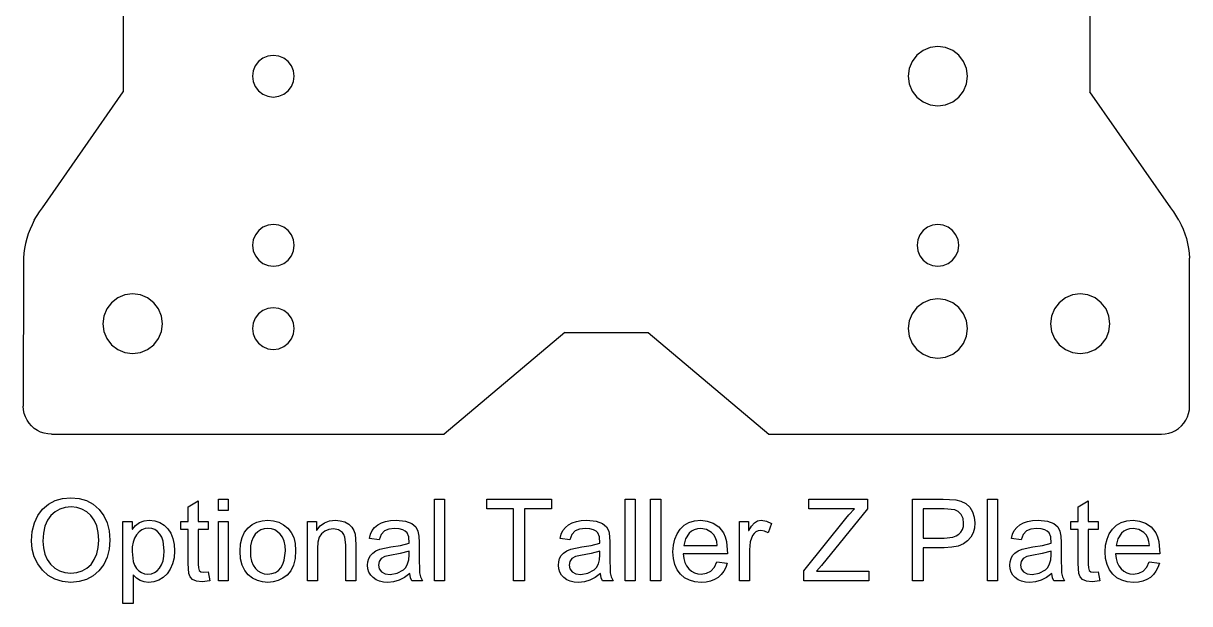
# Model space of a CAD drawing. Header units: millimetres. Extents: x -172 to 172, y -321 to 321.
# Drawn here: x -171.9 to -31.8, y -321.2 to -251.5 of the extents above; entities that cross this region are included whole.
import ezdxf

# ---------------------------------------------------------------- set-up
doc = ezdxf.new("R2010")
doc.units = ezdxf.units.MM

msp = doc.modelspace()

# ---------------------------------------------------------------- linework, layer by layer
for p, q in [((-159.89, -234.19), (-159.88, -259.74)), ((-43.83, -234.19), (-43.82, -259.74)), ((-63.85, -254.78), (-64.59, -255.34)), ((-62.99, -254.42), (-63.85, -254.78)), ((-62.07, -254.3), (-62.99, -254.42)), ((-61.14, -254.42), (-62.07, -254.3)), ((-60.28, -254.78), (-61.14, -254.42)), ((-59.54, -255.34), (-60.28, -254.78)), ((-143.64, -256.1), (-144.03, -256.62)), ((-143.12, -255.7), (-143.64, -256.1)), ((-142.52, -255.45), (-143.12, -255.7)), ((-141.87, -255.37), (-142.52, -255.45)), ((-141.22, -255.45), (-141.87, -255.37)), ((-140.62, -255.7), (-141.22, -255.45)), ((-140.1, -256.1), (-140.62, -255.7)), ((-139.7, -256.62), (-140.1, -256.1)), ((-65.16, -256.08), (-65.51, -256.94)), ((-64.59, -255.34), (-65.16, -256.08)), ((-58.98, -256.08), (-59.54, -255.34)), ((-58.62, -256.94), (-58.98, -256.08)), ((-144.28, -257.22), (-144.37, -257.87)), ((-144.03, -256.62), (-144.28, -257.22)), ((-139.45, -257.22), (-139.7, -256.62)), ((-139.37, -257.87), (-139.45, -257.22)), ((-65.51, -256.94), (-65.64, -257.87)), ((-58.5, -257.87), (-58.62, -256.94)), ((-144.37, -257.87), (-144.28, -258.51)), ((-144.28, -258.51), (-144.03, -259.12)), ((-139.7, -259.12), (-139.45, -258.51)), ((-139.45, -258.51), (-139.37, -257.87)), ((-65.64, -257.87), (-65.51, -258.79)), ((-65.51, -258.79), (-65.16, -259.65)), ((-58.98, -259.65), (-58.62, -258.79)), ((-58.62, -258.79), (-58.5, -257.87)), ((-169.59, -273.68), (-159.88, -259.74)), ((-144.03, -259.12), (-143.64, -259.63)), ((-143.64, -259.63), (-143.12, -260.03)), ((-143.12, -260.03), (-142.52, -260.28)), ((-142.52, -260.28), (-141.87, -260.37)), ((-141.87, -260.37), (-141.22, -260.28)), ((-141.22, -260.28), (-140.62, -260.03)), ((-140.62, -260.03), (-140.1, -259.63)), ((-140.1, -259.63), (-139.7, -259.12)), ((-65.16, -259.65), (-64.59, -260.39)), ((-64.59, -260.39), (-63.85, -260.96)), ((-60.28, -260.96), (-59.54, -260.39)), ((-59.54, -260.39), (-58.98, -259.65)), ((-34.11, -273.68), (-43.82, -259.74)), ((-63.85, -260.96), (-62.99, -261.31)), ((-62.99, -261.31), (-62.07, -261.43)), ((-62.07, -261.43), (-61.14, -261.31)), ((-61.14, -261.31), (-60.28, -260.96)), ((-170.57, -275.18), (-169.95, -274.16)), ((-169.95, -274.16), (-169.59, -273.68)), ((-33.75, -274.16), (-34.11, -273.68)), ((-33.13, -275.18), (-33.75, -274.16)), ((-170.84, -275.71), (-171.08, -276.25)), ((-170.57, -275.18), (-170.84, -275.71)), ((-142.5, -275.77), (-143.11, -276.02)), ((-141.86, -275.68), (-142.5, -275.77)), ((-141.21, -275.77), (-141.86, -275.68)), ((-140.61, -276.02), (-141.21, -275.77)), ((-62.71, -275.77), (-63.32, -276.02)), ((-62.07, -275.68), (-62.71, -275.77)), ((-61.42, -275.77), (-62.07, -275.68)), ((-60.82, -276.02), (-61.42, -275.77)), ((-33.13, -275.18), (-32.86, -275.71)), ((-32.86, -275.71), (-32.62, -276.25)), ((-171.29, -276.81), (-171.47, -277.38)), ((-171.08, -276.25), (-171.29, -276.81)), ((-144.02, -276.93), (-144.27, -277.53)), ((-143.62, -276.41), (-144.02, -276.93)), ((-143.11, -276.02), (-143.62, -276.41)), ((-140.09, -276.41), (-140.61, -276.02)), ((-139.69, -276.93), (-140.09, -276.41)), ((-139.44, -277.53), (-139.69, -276.93)), ((-64.23, -276.93), (-64.48, -277.53)), ((-63.84, -276.41), (-64.23, -276.93)), ((-63.32, -276.02), (-63.84, -276.41)), ((-60.3, -276.41), (-60.82, -276.02)), ((-59.9, -276.93), (-60.3, -276.41)), ((-59.65, -277.53), (-59.9, -276.93)), ((-32.62, -276.25), (-32.41, -276.81)), ((-32.41, -276.81), (-32.23, -277.38)), ((-171.73, -278.55), (-171.81, -279.14)), ((-171.62, -277.96), (-171.73, -278.55)), ((-171.47, -277.38), (-171.62, -277.96)), ((-144.27, -277.53), (-144.36, -278.18)), ((-144.36, -278.18), (-144.27, -278.83)), ((-139.36, -278.18), (-139.44, -277.53)), ((-139.44, -278.83), (-139.36, -278.18)), ((-64.48, -277.53), (-64.57, -278.18)), ((-64.57, -278.18), (-64.48, -278.83)), ((-59.57, -278.18), (-59.65, -277.53)), ((-59.65, -278.83), (-59.57, -278.18)), ((-32.23, -277.38), (-32.08, -277.96)), ((-32.08, -277.96), (-31.97, -278.55)), ((-31.97, -278.55), (-31.89, -279.14)), ((-171.86, -279.73), (-171.88, -280.33)), ((-171.81, -279.14), (-171.86, -279.73)), ((-144.27, -278.83), (-144.02, -279.43)), ((-144.02, -279.43), (-143.62, -279.95)), ((-143.62, -279.95), (-143.11, -280.35)), ((-140.61, -280.35), (-140.09, -279.95)), ((-140.09, -279.95), (-139.69, -279.43)), ((-139.69, -279.43), (-139.44, -278.83)), ((-64.48, -278.83), (-64.23, -279.43)), ((-64.23, -279.43), (-63.84, -279.95)), ((-63.84, -279.95), (-63.32, -280.35)), ((-60.82, -280.35), (-60.3, -279.95)), ((-60.3, -279.95), (-59.9, -279.43)), ((-59.9, -279.43), (-59.65, -278.83)), ((-31.89, -279.14), (-31.84, -279.73)), ((-31.85, -297.5), (-31.84, -279.73)), ((-171.88, -280.33), (-171.89, -297.5)), ((-143.11, -280.35), (-142.5, -280.6)), ((-142.5, -280.6), (-141.86, -280.68)), ((-141.86, -280.68), (-141.21, -280.6)), ((-141.21, -280.6), (-140.61, -280.35)), ((-63.32, -280.35), (-62.71, -280.6)), ((-62.71, -280.6), (-62.07, -280.68)), ((-62.07, -280.68), (-61.42, -280.6)), ((-61.42, -280.6), (-60.82, -280.35)), ((-159.68, -284.15), (-160.54, -284.51)), ((-158.76, -284.03), (-159.68, -284.15)), ((-157.83, -284.15), (-158.76, -284.03)), ((-156.97, -284.51), (-157.83, -284.15)), ((-45.9, -284.15), (-46.76, -284.51)), ((-44.97, -284.03), (-45.9, -284.15)), ((-44.05, -284.15), (-44.97, -284.03)), ((-43.19, -284.51), (-44.05, -284.15)), ((-161.28, -285.08), (-161.85, -285.82)), ((-160.54, -284.51), (-161.28, -285.08)), ((-156.23, -285.08), (-156.97, -284.51)), ((-155.67, -285.82), (-156.23, -285.08)), ((-141.87, -285.68), (-142.52, -285.77)), ((-141.22, -285.77), (-141.87, -285.68)), ((-64.59, -285.66), (-65.16, -286.4)), ((-63.85, -285.09), (-64.59, -285.66)), ((-62.99, -284.73), (-63.85, -285.09)), ((-62.07, -284.61), (-62.99, -284.73)), ((-61.14, -284.73), (-62.07, -284.61)), ((-60.28, -285.09), (-61.14, -284.73)), ((-59.54, -285.66), (-60.28, -285.09)), ((-58.98, -286.4), (-59.54, -285.66)), ((-47.5, -285.08), (-48.06, -285.82)), ((-46.76, -284.51), (-47.5, -285.08)), ((-42.45, -285.08), (-43.19, -284.51)), ((-41.88, -285.82), (-42.45, -285.08)), ((-162.2, -286.68), (-162.33, -287.6)), ((-161.85, -285.82), (-162.2, -286.68)), ((-155.31, -286.68), (-155.67, -285.82)), ((-155.19, -287.6), (-155.31, -286.68)), ((-144.03, -286.93), (-144.28, -287.53)), ((-143.64, -286.41), (-144.03, -286.93)), ((-143.12, -286.02), (-143.64, -286.41)), ((-142.52, -285.77), (-143.12, -286.02)), ((-140.62, -286.02), (-141.22, -285.77)), ((-140.1, -286.41), (-140.62, -286.02)), ((-139.7, -286.93), (-140.1, -286.41)), ((-139.45, -287.53), (-139.7, -286.93)), ((-65.16, -286.4), (-65.51, -287.26)), ((-58.62, -287.26), (-58.98, -286.4)), ((-48.42, -286.68), (-48.54, -287.6)), ((-48.06, -285.82), (-48.42, -286.68)), ((-41.53, -286.68), (-41.88, -285.82)), ((-41.41, -287.6), (-41.53, -286.68)), ((-162.33, -287.6), (-162.2, -288.52)), ((-155.31, -288.52), (-155.19, -287.6)), ((-144.28, -287.53), (-144.37, -288.18)), ((-144.37, -288.18), (-144.28, -288.83)), ((-139.37, -288.18), (-139.45, -287.53)), ((-139.45, -288.83), (-139.37, -288.18)), ((-65.51, -287.26), (-65.64, -288.18)), ((-65.64, -288.18), (-65.51, -289.1)), ((-58.5, -288.18), (-58.62, -287.26)), ((-58.62, -289.1), (-58.5, -288.18)), ((-48.54, -287.6), (-48.42, -288.52)), ((-41.53, -288.52), (-41.41, -287.6)), ((-162.2, -288.52), (-161.85, -289.39)), ((-161.85, -289.39), (-161.28, -290.12)), ((-156.23, -290.12), (-155.67, -289.39)), ((-155.67, -289.39), (-155.31, -288.52)), ((-144.28, -288.83), (-144.03, -289.43)), ((-144.03, -289.43), (-143.64, -289.95)), ((-140.1, -289.95), (-139.7, -289.43)), ((-139.7, -289.43), (-139.45, -288.83)), ((-106.87, -288.65), (-121.34, -300.87)), ((-106.87, -288.65), (-96.87, -288.65)), ((-96.87, -288.65), (-82.36, -300.87)), ((-65.51, -289.1), (-65.16, -289.97)), ((-58.98, -289.97), (-58.62, -289.1)), ((-48.42, -288.52), (-48.06, -289.39)), ((-48.06, -289.39), (-47.5, -290.12)), ((-42.45, -290.12), (-41.88, -289.39)), ((-41.88, -289.39), (-41.53, -288.52)), ((-161.28, -290.12), (-160.54, -290.69)), ((-160.54, -290.69), (-159.68, -291.05)), ((-159.68, -291.05), (-158.76, -291.17)), ((-158.76, -291.17), (-157.83, -291.05)), ((-157.83, -291.05), (-156.97, -290.69)), ((-156.97, -290.69), (-156.23, -290.12)), ((-143.64, -289.95), (-143.12, -290.35)), ((-143.12, -290.35), (-142.52, -290.6)), ((-142.52, -290.6), (-141.87, -290.68)), ((-141.87, -290.68), (-141.22, -290.6)), ((-141.22, -290.6), (-140.62, -290.35)), ((-140.62, -290.35), (-140.1, -289.95)), ((-65.16, -289.97), (-64.59, -290.7)), ((-64.59, -290.7), (-63.85, -291.27)), ((-63.85, -291.27), (-62.99, -291.63)), ((-61.14, -291.63), (-60.28, -291.27)), ((-60.28, -291.27), (-59.54, -290.7)), ((-59.54, -290.7), (-58.98, -289.97)), ((-47.5, -290.12), (-46.76, -290.69)), ((-46.76, -290.69), (-45.9, -291.05)), ((-45.9, -291.05), (-44.97, -291.17)), ((-44.97, -291.17), (-44.05, -291.05)), ((-44.05, -291.05), (-43.19, -290.69)), ((-43.19, -290.69), (-42.45, -290.12)), ((-62.99, -291.63), (-62.07, -291.75)), ((-62.07, -291.75), (-61.14, -291.63)), ((-171.86, -297.94), (-171.89, -297.5)), ((-171.77, -298.37), (-171.86, -297.94)), ((-31.96, -298.37), (-31.87, -297.94)), ((-31.87, -297.94), (-31.85, -297.5)), ((-171.63, -298.79), (-171.77, -298.37)), ((-171.44, -299.18), (-171.63, -298.79)), ((-171.19, -299.55), (-171.44, -299.18)), ((-170.9, -299.88), (-171.19, -299.55)), ((-32.83, -299.88), (-32.54, -299.55)), ((-32.54, -299.55), (-32.3, -299.18)), ((-32.3, -299.18), (-32.1, -298.79)), ((-32.1, -298.79), (-31.96, -298.37)), ((-170.57, -300.17), (-170.9, -299.88)), ((-170.2, -300.42), (-170.57, -300.17)), ((-169.81, -300.61), (-170.2, -300.42)), ((-169.39, -300.75), (-169.81, -300.61)), ((-168.96, -300.84), (-169.39, -300.75)), ((-168.52, -300.87), (-168.96, -300.84)), ((-168.52, -300.87), (-121.34, -300.87)), ((-82.36, -300.87), (-35.21, -300.87)), ((-35.21, -300.87), (-34.77, -300.84)), ((-34.77, -300.84), (-34.34, -300.75)), ((-34.34, -300.75), (-33.92, -300.61)), ((-33.92, -300.61), (-33.53, -300.42)), ((-33.53, -300.42), (-33.16, -300.17)), ((-33.16, -300.17), (-32.83, -299.88)), ((-169.58, -309.89), (-168.87, -309.28)), ((-168.87, -309.28), (-168.07, -308.85)), ((-168.07, -308.85), (-167.17, -308.58)), ((-167.17, -308.58), (-166.17, -308.5)), ((-166.17, -308.5), (-165.19, -308.59)), ((-165.19, -308.59), (-164.3, -308.85)), ((-164.3, -308.85), (-163.5, -309.29)), ((-163.5, -309.29), (-162.79, -309.9)), ((-152.1, -309.61), (-150.89, -308.88)), ((-150.89, -308.88), (-150.89, -311.38)), ((-148.47, -308.67), (-147.27, -308.67)), ((-148.47, -310.03), (-148.47, -308.67)), ((-147.27, -308.67), (-147.27, -310.03)), ((-122.51, -318.5), (-122.51, -308.67)), ((-122.51, -308.67), (-121.3, -308.67)), ((-121.3, -308.67), (-121.3, -318.5)), ((-116.25, -309.83), (-116.25, -308.67)), ((-116.25, -308.67), (-108.47, -308.67)), ((-108.47, -308.67), (-108.47, -309.83)), ((-99.61, -318.5), (-99.61, -308.67)), ((-99.61, -308.67), (-98.4, -308.67)), ((-98.4, -308.67), (-98.4, -318.5)), ((-96.56, -318.5), (-96.56, -308.67)), ((-96.56, -308.67), (-95.35, -308.67)), ((-95.35, -308.67), (-95.35, -318.5)), ((-77.58, -309.83), (-77.58, -308.67)), ((-77.58, -308.67), (-70.54, -308.67)), ((-70.54, -308.67), (-70.54, -309.83)), ((-65.13, -308.67), (-61.42, -308.67)), ((-65.13, -318.5), (-65.13, -308.67)), ((-61.42, -308.67), (-59.91, -308.75)), ((-59.91, -308.75), (-59.3, -308.91)), ((-59.3, -308.91), (-58.73, -309.21)), ((-58.73, -309.21), (-58.25, -309.64)), ((-56.11, -308.67), (-54.9, -308.67)), ((-56.11, -318.5), (-56.11, -308.67)), ((-54.9, -308.67), (-54.9, -318.5)), ((-45.22, -309.61), (-44.01, -308.88)), ((-44.01, -308.88), (-44.01, -311.38)), ((-170.56, -311.54), (-170.15, -310.65)), ((-170.15, -310.65), (-169.58, -309.89)), ((-168.59, -310.62), (-169, -311.2)), ((-168.08, -310.18), (-168.59, -310.62)), ((-167.51, -309.86), (-168.08, -310.18)), ((-166.87, -309.67), (-167.51, -309.86)), ((-166.16, -309.61), (-166.87, -309.67)), ((-165.47, -309.68), (-166.16, -309.61)), ((-164.85, -309.87), (-165.47, -309.68)), ((-164.28, -310.19), (-164.85, -309.87)), ((-163.78, -310.64), (-164.28, -310.19)), ((-163.36, -311.22), (-163.78, -310.64)), ((-162.79, -309.9), (-162.22, -310.66)), ((-162.22, -310.66), (-161.81, -311.52)), ((-152.1, -311.38), (-152.1, -309.61)), ((-147.27, -310.03), (-148.47, -310.03)), ((-113.03, -309.83), (-116.25, -309.83)), ((-113.03, -318.5), (-113.03, -309.83)), ((-111.72, -309.83), (-111.72, -318.5)), ((-108.47, -309.83), (-111.72, -309.83)), ((-72.09, -309.83), (-77.58, -309.83)), ((-70.54, -309.83), (-76.06, -316.63)), ((-73.11, -311), (-72.75, -310.56)), ((-72.75, -310.56), (-72.09, -309.83)), ((-61.32, -309.83), (-63.83, -309.83)), ((-63.83, -309.83), (-63.83, -313.35)), ((-60.02, -309.94), (-61.32, -309.83)), ((-59.62, -310.14), (-60.02, -309.94)), ((-59.28, -310.51), (-59.62, -310.14)), ((-59.05, -310.99), (-59.28, -310.51)), ((-58.25, -309.64), (-57.91, -310.2)), ((-57.91, -310.2), (-57.7, -310.84)), ((-57.7, -310.84), (-57.63, -311.51)), ((-45.22, -311.38), (-45.22, -309.61)), ((-170.81, -312.56), (-170.56, -311.54)), ((-169.3, -311.91), (-169.48, -312.75)), ((-169, -311.2), (-169.3, -311.91)), ((-163.06, -311.9), (-163.36, -311.22)), ((-162.89, -312.69), (-163.06, -311.9)), ((-161.81, -311.52), (-161.56, -312.5)), ((-159.92, -311.38), (-158.82, -311.38)), ((-159.92, -321.23), (-159.92, -311.38)), ((-158.82, -311.38), (-158.82, -312.3)), ((-158.82, -312.3), (-158.79, -312.3)), ((-158.79, -312.3), (-158.41, -311.83)), ((-158.41, -311.83), (-157.94, -311.49)), ((-157.94, -311.49), (-157.39, -311.29)), ((-157.27, -312.22), (-157.65, -312.36)), ((-157.39, -311.29), (-156.76, -311.22)), ((-156.86, -312.17), (-157.27, -312.22)), ((-156.47, -312.21), (-156.86, -312.17)), ((-156.76, -311.22), (-156.09, -311.28)), ((-156.11, -312.34), (-156.47, -312.21)), ((-156.09, -311.28), (-155.5, -311.47)), ((-155.5, -311.47), (-154.99, -311.79)), ((-154.99, -311.79), (-154.54, -312.24)), ((-154.54, -312.24), (-154.19, -312.78)), ((-152.97, -312.31), (-152.97, -311.38)), ((-152.97, -311.38), (-152.1, -311.38)), ((-150.89, -311.38), (-149.68, -311.38)), ((-149.68, -311.38), (-149.68, -312.31)), ((-148.47, -318.5), (-148.47, -311.38)), ((-148.47, -311.38), (-147.27, -311.38)), ((-147.27, -311.38), (-147.27, -318.5)), ((-145.32, -312.66), (-144.9, -312.14)), ((-144.9, -312.14), (-144.39, -311.74)), ((-144.39, -311.74), (-143.83, -311.45)), ((-143.83, -311.45), (-143.2, -311.28)), ((-142.96, -312.25), (-143.36, -312.38)), ((-143.2, -311.28), (-142.53, -311.22)), ((-142.53, -312.21), (-142.96, -312.25)), ((-142.53, -311.22), (-141.84, -311.28)), ((-142.1, -312.25), (-142.53, -312.21)), ((-141.7, -312.38), (-142.1, -312.25)), ((-141.84, -311.28), (-141.21, -311.46)), ((-141.21, -311.46), (-140.64, -311.75)), ((-140.64, -311.75), (-140.13, -312.16)), ((-140.13, -312.16), (-139.72, -312.68)), ((-137.77, -311.38), (-136.68, -311.38)), ((-137.77, -318.5), (-137.77, -311.38)), ((-136.68, -311.38), (-136.68, -312.39)), ((-136.66, -312.39), (-136.23, -311.88)), ((-136.23, -311.88), (-135.71, -311.51)), ((-135.71, -311.51), (-135.11, -311.29)), ((-134.66, -312.26), (-135.19, -312.33)), ((-135.11, -311.29), (-134.42, -311.22)), ((-134.04, -312.36), (-134.66, -312.26)), ((-134.42, -311.22), (-133.86, -311.27)), ((-133.86, -311.27), (-133.3, -311.42)), ((-133.3, -311.42), (-132.81, -311.67)), ((-132.81, -311.67), (-132.44, -312.03)), ((-132.44, -312.03), (-132.19, -312.44)), ((-129.99, -312.46), (-129.7, -312.08)), ((-129.7, -312.08), (-129.33, -311.77)), ((-129.33, -311.77), (-128.89, -311.53)), ((-128.89, -311.53), (-128.38, -311.36)), ((-128, -312.28), (-128.53, -312.49)), ((-128.38, -311.36), (-127.79, -311.25)), ((-127.3, -312.21), (-128, -312.28)), ((-127.79, -311.25), (-127.12, -311.22)), ((-126.75, -312.24), (-127.3, -312.21)), ((-127.12, -311.22), (-126.01, -311.32)), ((-126.33, -312.35), (-126.75, -312.24)), ((-126.01, -311.32), (-125.24, -311.6)), ((-125.24, -311.6), (-124.75, -312.02)), ((-124.75, -312.02), (-124.5, -312.51)), ((-107.09, -312.46), (-106.8, -312.08)), ((-106.8, -312.08), (-106.44, -311.77)), ((-106.44, -311.77), (-106, -311.53)), ((-106, -311.53), (-105.48, -311.36)), ((-105.1, -312.28), (-105.63, -312.49)), ((-105.48, -311.36), (-104.89, -311.25)), ((-104.4, -312.21), (-105.1, -312.28)), ((-104.89, -311.25), (-104.22, -311.22)), ((-103.85, -312.24), (-104.4, -312.21)), ((-104.22, -311.22), (-103.11, -311.32)), ((-103.43, -312.35), (-103.85, -312.24)), ((-103.11, -311.32), (-102.34, -311.6)), ((-102.34, -311.6), (-101.86, -312.02)), ((-101.86, -312.02), (-101.6, -312.51)), ((-93.39, -312.83), (-93.01, -312.27)), ((-93.01, -312.27), (-92.53, -311.81)), ((-92.53, -311.81), (-91.96, -311.48)), ((-91.96, -311.48), (-91.3, -311.29)), ((-90.95, -312.24), (-91.32, -312.35)), ((-91.3, -311.29), (-90.55, -311.22)), ((-90.55, -312.21), (-90.95, -312.24)), ((-90.55, -311.22), (-89.78, -311.31)), ((-89.86, -312.33), (-90.55, -312.21)), ((-89.78, -311.31), (-89.05, -311.56)), ((-89.05, -311.56), (-88.38, -312.02)), ((-88.38, -312.02), (-87.82, -312.73)), ((-85.91, -318.5), (-85.91, -311.38)), ((-85.91, -311.38), (-84.81, -311.38)), ((-84.81, -311.38), (-84.81, -312.45)), ((-84.78, -312.45), (-84.47, -311.91)), ((-84.47, -311.91), (-84.11, -311.53)), ((-84.11, -311.53), (-83.71, -311.3)), ((-83.71, -311.3), (-83.27, -311.22)), ((-83.27, -311.22), (-82.65, -311.32)), ((-82.65, -311.32), (-82.03, -311.6)), ((-82.03, -311.6), (-82.44, -312.72)), ((-78.15, -317.28), (-73.11, -311)), ((-59.12, -312.34), (-59.01, -311.97)), ((-58.98, -311.55), (-59.05, -310.99)), ((-59.01, -311.97), (-58.98, -311.55)), ((-57.68, -312.16), (-57.85, -312.74)), ((-57.63, -311.51), (-57.68, -312.16)), ((-52.9, -312.46), (-52.61, -312.08)), ((-52.61, -312.08), (-52.24, -311.77)), ((-52.24, -311.77), (-51.8, -311.53)), ((-51.8, -311.53), (-51.29, -311.36)), ((-50.91, -312.28), (-51.44, -312.49)), ((-51.29, -311.36), (-50.7, -311.25)), ((-50.21, -312.21), (-50.91, -312.28)), ((-50.7, -311.25), (-50.03, -311.22)), ((-49.66, -312.24), (-50.21, -312.21)), ((-50.03, -311.22), (-48.92, -311.32)), ((-49.24, -312.35), (-49.66, -312.24)), ((-48.92, -311.32), (-48.15, -311.6)), ((-48.15, -311.6), (-47.66, -312.02)), ((-47.66, -312.02), (-47.41, -312.51)), ((-46.1, -311.38), (-45.22, -311.38)), ((-46.1, -312.31), (-46.1, -311.38)), ((-44.01, -311.38), (-42.81, -311.38)), ((-42.81, -311.38), (-42.81, -312.31)), ((-41.49, -312.83), (-41.11, -312.27)), ((-41.11, -312.27), (-40.62, -311.81)), ((-40.62, -311.81), (-40.05, -311.48)), ((-40.05, -311.48), (-39.39, -311.29)), ((-39.05, -312.24), (-39.42, -312.35)), ((-39.39, -311.29), (-38.64, -311.22)), ((-38.64, -312.21), (-39.05, -312.24)), ((-38.64, -311.22), (-37.88, -311.31)), ((-37.96, -312.33), (-38.64, -312.21)), ((-37.88, -311.31), (-37.14, -311.56)), ((-37.14, -311.56), (-36.48, -312.02)), ((-36.48, -312.02), (-35.92, -312.73)), ((-170.89, -313.7), (-170.81, -312.56)), ((-170.81, -314.7), (-170.89, -313.7)), ((-169.48, -312.75), (-169.54, -313.73)), ((-162.83, -313.59), (-162.89, -312.69)), ((-162.89, -314.48), (-162.83, -313.59)), ((-161.56, -312.5), (-161.48, -313.59)), ((-161.48, -313.59), (-161.56, -314.68)), ((-158.52, -313.37), (-158.69, -313.85)), ((-158.28, -312.95), (-158.52, -313.37)), ((-157.98, -312.61), (-158.28, -312.95)), ((-157.65, -312.36), (-157.98, -312.61)), ((-155.79, -312.56), (-156.11, -312.34)), ((-155.5, -312.87), (-155.79, -312.56)), ((-155.27, -313.26), (-155.5, -312.87)), ((-155.1, -313.73), (-155.27, -313.26)), ((-154.19, -312.78), (-153.94, -313.41)), ((-153.94, -313.41), (-153.78, -314.11)), ((-152.1, -312.31), (-152.97, -312.31)), ((-152.1, -316.41), (-152.1, -312.31)), ((-149.68, -312.31), (-150.89, -312.31)), ((-150.89, -312.31), (-150.89, -316.48)), ((-145.8, -314.06), (-145.62, -313.3)), ((-145.62, -313.3), (-145.32, -312.66)), ((-144.29, -313.28), (-144.48, -313.75)), ((-144.03, -312.89), (-144.29, -313.28)), ((-143.72, -312.59), (-144.03, -312.89)), ((-143.36, -312.38), (-143.72, -312.59)), ((-141.35, -312.59), (-141.7, -312.38)), ((-141.03, -312.88), (-141.35, -312.59)), ((-140.76, -313.26), (-141.03, -312.88)), ((-140.57, -313.73), (-140.76, -313.26)), ((-139.72, -312.68), (-139.42, -313.3)), ((-139.42, -313.3), (-139.24, -314.01)), ((-136.68, -312.39), (-136.66, -312.39)), ((-136.36, -313.26), (-136.51, -313.83)), ((-136.09, -312.84), (-136.36, -313.26)), ((-135.68, -312.52), (-136.09, -312.84)), ((-135.19, -312.33), (-135.68, -312.52)), ((-133.57, -312.67), (-134.04, -312.36)), ((-133.4, -312.92), (-133.57, -312.67)), ((-133.28, -313.25), (-133.4, -312.92)), ((-133.18, -314.17), (-133.28, -313.25)), ((-132.19, -312.44), (-132.05, -312.88)), ((-132.05, -312.88), (-131.97, -314.12)), ((-130.33, -313.41), (-130.2, -312.9)), ((-129.15, -313.57), (-130.33, -313.41)), ((-130.2, -312.9), (-129.99, -312.46)), ((-128.91, -312.91), (-129.15, -313.57)), ((-128.53, -312.49), (-128.91, -312.91)), ((-126.02, -312.53), (-126.33, -312.35)), ((-125.8, -312.74), (-126.02, -312.53)), ((-125.6, -313.21), (-125.8, -312.74)), ((-125.57, -313.98), (-125.6, -313.21)), ((-124.5, -312.51), (-124.4, -313.13)), ((-124.4, -313.13), (-124.36, -313.9)), ((-107.43, -313.41), (-107.3, -312.9)), ((-106.25, -313.57), (-107.43, -313.41)), ((-107.3, -312.9), (-107.09, -312.46)), ((-106.02, -312.91), (-106.25, -313.57)), ((-105.63, -312.49), (-106.02, -312.91)), ((-103.12, -312.53), (-103.43, -312.35)), ((-102.9, -312.74), (-103.12, -312.53)), ((-102.71, -313.21), (-102.9, -312.74)), ((-102.67, -313.98), (-102.71, -313.21)), ((-101.6, -312.51), (-101.5, -313.13)), ((-101.5, -313.13), (-101.47, -313.9)), ((-93.83, -314.19), (-93.67, -313.47)), ((-93.67, -313.47), (-93.39, -312.83)), ((-92.38, -313.43), (-92.59, -314.25)), ((-91.95, -312.78), (-92.38, -313.43)), ((-91.65, -312.53), (-91.95, -312.78)), ((-91.32, -312.35), (-91.65, -312.53)), ((-89.24, -312.69), (-89.86, -312.33)), ((-88.97, -312.96), (-89.24, -312.69)), ((-88.77, -313.32), (-88.97, -312.96)), ((-88.63, -313.75), (-88.77, -313.32)), ((-87.82, -312.73), (-87.6, -313.19)), ((-87.6, -313.19), (-87.45, -313.77)), ((-84.81, -312.45), (-84.78, -312.45)), ((-84.35, -313.06), (-84.61, -313.79)), ((-84.15, -312.8), (-84.35, -313.06)), ((-83.92, -312.61), (-84.15, -312.8)), ((-83.64, -312.49), (-83.92, -312.61)), ((-83.32, -312.45), (-83.64, -312.49)), ((-82.89, -312.52), (-83.32, -312.45)), ((-82.44, -312.72), (-82.89, -312.52)), ((-63.83, -313.35), (-61.3, -313.35)), ((-61.3, -313.35), (-60.28, -313.23)), ((-60.28, -313.23), (-59.88, -313.09)), ((-59.88, -313.09), (-59.56, -312.9)), ((-59.56, -312.9), (-59.3, -312.64)), ((-59.3, -312.64), (-59.12, -312.34)), ((-58.5, -313.69), (-59.01, -314.05)), ((-58.12, -313.25), (-58.5, -313.69)), ((-57.85, -312.74), (-58.12, -313.25)), ((-53.24, -313.41), (-53.11, -312.9)), ((-52.06, -313.57), (-53.24, -313.41)), ((-53.11, -312.9), (-52.9, -312.46)), ((-51.82, -312.91), (-52.06, -313.57)), ((-51.44, -312.49), (-51.82, -312.91)), ((-48.93, -312.53), (-49.24, -312.35)), ((-48.71, -312.74), (-48.93, -312.53)), ((-48.51, -313.21), (-48.71, -312.74)), ((-48.48, -313.98), (-48.51, -313.21)), ((-47.41, -312.51), (-47.31, -313.13)), ((-47.31, -313.13), (-47.27, -313.9)), ((-45.22, -312.31), (-46.1, -312.31)), ((-45.22, -316.41), (-45.22, -312.31)), ((-42.81, -312.31), (-44.01, -312.31)), ((-44.01, -312.31), (-44.01, -316.48)), ((-41.93, -314.19), (-41.76, -313.47)), ((-41.76, -313.47), (-41.49, -312.83)), ((-40.48, -313.43), (-40.68, -314.25)), ((-40.04, -312.78), (-40.48, -313.43)), ((-39.75, -312.53), (-40.04, -312.78)), ((-39.42, -312.35), (-39.75, -312.53)), ((-37.33, -312.69), (-37.96, -312.33)), ((-37.06, -312.96), (-37.33, -312.69)), ((-36.86, -313.32), (-37.06, -312.96)), ((-36.73, -313.75), (-36.86, -313.32)), ((-35.92, -312.73), (-35.7, -313.19)), ((-35.7, -313.19), (-35.54, -313.77)), ((-170.57, -315.62), (-170.81, -314.7)), ((-169.54, -313.73), (-169.48, -314.54)), ((-169.48, -314.54), (-169.31, -315.28)), ((-163.06, -315.25), (-162.89, -314.48)), ((-161.56, -314.68), (-161.81, -315.66)), ((-158.8, -314.39), (-158.83, -314.98)), ((-158.83, -314.98), (-158.7, -316.15)), ((-158.69, -313.85), (-158.8, -314.39)), ((-154.97, -314.88), (-155.1, -313.73)), ((-155, -315.53), (-154.97, -314.88)), ((-153.73, -314.88), (-153.79, -315.71)), ((-153.78, -314.11), (-153.73, -314.88)), ((-145.86, -314.94), (-145.8, -314.06)), ((-145.8, -315.85), (-145.86, -314.94)), ((-144.59, -314.3), (-144.62, -314.94)), ((-144.62, -314.94), (-144.59, -315.58)), ((-144.48, -313.75), (-144.59, -314.3)), ((-140.46, -314.27), (-140.57, -313.73)), ((-140.55, -316.02), (-140.42, -314.9)), ((-140.42, -314.9), (-140.46, -314.27)), ((-139.19, -314.83), (-139.25, -315.8)), ((-139.24, -314.01), (-139.19, -314.83)), ((-136.51, -313.83), (-136.56, -314.61)), ((-136.56, -314.61), (-136.56, -318.5)), ((-133.18, -318.5), (-133.18, -314.17)), ((-131.97, -314.12), (-131.97, -318.5)), ((-129.91, -315.15), (-129.54, -314.89)), ((-129.54, -314.89), (-129.06, -314.68)), ((-129.06, -314.68), (-127.74, -314.39)), ((-127.74, -314.39), (-126.61, -314.23)), ((-125.57, -314.93), (-126.62, -315.21)), ((-126.61, -314.23), (-125.57, -313.98)), ((-125.57, -315.37), (-125.57, -314.93)), ((-124.36, -313.9), (-124.36, -315.52)), ((-107.02, -315.15), (-106.64, -314.89)), ((-106.64, -314.89), (-106.16, -314.68)), ((-106.16, -314.68), (-104.84, -314.39)), ((-104.84, -314.39), (-103.71, -314.23)), ((-102.67, -314.93), (-103.72, -315.21)), ((-103.71, -314.23), (-102.67, -313.98)), ((-102.67, -315.37), (-102.67, -314.93)), ((-101.47, -313.9), (-101.47, -315.52)), ((-93.89, -315), (-93.83, -314.19)), ((-93.83, -315.8), (-93.89, -315)), ((-92.59, -314.25), (-88.56, -314.25)), ((-88.56, -314.25), (-88.63, -313.75)), ((-87.45, -313.77), (-87.32, -315.24)), ((-84.61, -313.79), (-84.7, -314.76)), ((-84.7, -314.76), (-84.7, -318.5)), ((-63.83, -314.51), (-63.83, -318.5)), ((-61.31, -314.51), (-63.83, -314.51)), ((-60.41, -314.46), (-61.31, -314.51)), ((-59.64, -314.31), (-60.41, -314.46)), ((-59.01, -314.05), (-59.64, -314.31)), ((-52.82, -315.15), (-52.45, -314.89)), ((-52.45, -314.89), (-51.97, -314.68)), ((-51.97, -314.68), (-50.65, -314.39)), ((-50.65, -314.39), (-49.52, -314.23)), ((-48.48, -314.93), (-49.53, -315.21)), ((-49.52, -314.23), (-48.48, -313.98)), ((-48.48, -315.37), (-48.48, -314.93)), ((-47.27, -313.9), (-47.27, -315.52)), ((-41.98, -315), (-41.93, -314.19)), ((-41.93, -315.8), (-41.98, -315)), ((-40.68, -314.25), (-36.66, -314.25)), ((-36.66, -314.25), (-36.73, -313.75)), ((-35.54, -313.77), (-35.42, -315.24)), ((-170.16, -316.46), (-170.57, -315.62)), ((-169.59, -317.22), (-170.16, -316.46)), ((-169.31, -315.28), (-169.02, -315.93)), ((-169.02, -315.93), (-168.61, -316.5)), ((-168.61, -316.5), (-168.11, -316.96)), ((-164.26, -316.96), (-163.76, -316.51)), ((-163.76, -316.51), (-163.36, -315.93)), ((-163.36, -315.93), (-163.06, -315.25)), ((-161.81, -315.66), (-162.22, -316.52)), ((-158.7, -316.15), (-158.53, -316.61)), ((-155.28, -316.58), (-155.1, -316.1)), ((-155.1, -316.1), (-155, -315.53)), ((-153.96, -316.44), (-154.24, -317.09)), ((-153.79, -315.71), (-153.96, -316.44)), ((-152.02, -317.61), (-152.1, -316.41)), ((-150.89, -316.48), (-150.86, -316.94)), ((-145.61, -316.62), (-145.8, -315.85)), ((-144.59, -315.58), (-144.47, -316.13)), ((-144.47, -316.13), (-144.29, -316.6)), ((-140.96, -316.91), (-140.72, -316.5)), ((-140.72, -316.5), (-140.55, -316.02)), ((-139.25, -315.8), (-139.44, -316.62)), ((-130.54, -316.61), (-130.5, -316.19)), ((-130.5, -316.19), (-130.38, -315.81)), ((-130.38, -315.81), (-130.19, -315.46)), ((-130.19, -315.46), (-129.91, -315.15)), ((-129.17, -316.15), (-129.25, -316.59)), ((-128.91, -315.81), (-129.17, -316.15)), ((-128.48, -315.57), (-128.91, -315.81)), ((-127.88, -315.43), (-128.48, -315.57)), ((-126.62, -315.21), (-127.88, -315.43)), ((-125.95, -316.87), (-125.74, -316.46)), ((-125.74, -316.46), (-125.61, -315.96)), ((-125.61, -315.96), (-125.57, -315.37)), ((-124.36, -315.52), (-124.31, -317.51)), ((-107.64, -316.61), (-107.6, -316.19)), ((-107.6, -316.19), (-107.49, -315.81)), ((-107.49, -315.81), (-107.29, -315.46)), ((-107.29, -315.46), (-107.02, -315.15)), ((-106.27, -316.15), (-106.35, -316.59)), ((-106.01, -315.81), (-106.27, -316.15)), ((-105.59, -315.57), (-106.01, -315.81)), ((-104.99, -315.43), (-105.59, -315.57)), ((-103.72, -315.21), (-104.99, -315.43)), ((-103.06, -316.87), (-102.84, -316.46)), ((-102.84, -316.46), (-102.72, -315.96)), ((-102.72, -315.96), (-102.67, -315.37)), ((-101.47, -315.52), (-101.41, -317.51)), ((-93.66, -316.52), (-93.83, -315.8)), ((-92.65, -315.24), (-92.58, -315.8)), ((-87.32, -315.24), (-92.65, -315.24)), ((-92.58, -315.8), (-92.45, -316.29)), ((-92.45, -316.29), (-92.25, -316.7)), ((-88.91, -316.85), (-88.6, -316.2)), ((-88.6, -316.2), (-87.36, -316.36)), ((-87.36, -316.36), (-87.54, -316.88)), ((-53.45, -316.61), (-53.41, -316.19)), ((-53.41, -316.19), (-53.29, -315.81)), ((-53.29, -315.81), (-53.1, -315.46)), ((-53.1, -315.46), (-52.82, -315.15)), ((-52.08, -316.15), (-52.16, -316.59)), ((-51.82, -315.81), (-52.08, -316.15)), ((-51.39, -315.57), (-51.82, -315.81)), ((-50.79, -315.43), (-51.39, -315.57)), ((-49.53, -315.21), (-50.79, -315.43)), ((-48.86, -316.87), (-48.65, -316.46)), ((-48.65, -316.46), (-48.52, -315.96)), ((-48.52, -315.96), (-48.48, -315.37)), ((-47.27, -315.52), (-47.22, -317.51)), ((-45.14, -317.61), (-45.22, -316.41)), ((-44.01, -316.48), (-43.99, -316.94)), ((-41.76, -316.52), (-41.93, -315.8)), ((-35.42, -315.24), (-40.75, -315.24)), ((-40.75, -315.24), (-40.68, -315.8)), ((-40.68, -315.8), (-40.54, -316.29)), ((-40.54, -316.29), (-40.34, -316.7)), ((-37, -316.85), (-36.7, -316.2)), ((-36.7, -316.2), (-35.46, -316.36)), ((-35.46, -316.36), (-35.64, -316.88)), ((-168.9, -317.85), (-169.59, -317.22)), ((-168.09, -318.3), (-168.9, -317.85)), ((-168.11, -316.96), (-167.54, -317.29)), ((-167.54, -317.29), (-166.9, -317.49)), ((-166.9, -317.49), (-166.19, -317.55)), ((-166.19, -317.55), (-165.47, -317.49)), ((-165.47, -317.49), (-164.83, -317.29)), ((-164.83, -317.29), (-164.26, -316.96)), ((-163.51, -317.88), (-164.3, -318.32)), ((-162.8, -317.27), (-163.51, -317.88)), ((-162.22, -316.52), (-162.8, -317.27)), ((-158.71, -317.75), (-158.71, -321.23)), ((-158.68, -317.75), (-158.71, -317.75)), ((-158.3, -318.15), (-158.68, -317.75)), ((-158.53, -316.61), (-158.3, -316.99)), ((-158.3, -316.99), (-158.01, -317.29)), ((-158.01, -317.29), (-157.69, -317.5)), ((-157.69, -317.5), (-157.32, -317.63)), ((-157.32, -317.63), (-156.92, -317.67)), ((-156.92, -317.67), (-156.51, -317.63)), ((-156.51, -317.63), (-156.15, -317.5)), ((-156.15, -317.5), (-155.81, -317.28)), ((-155.81, -317.28), (-155.52, -316.97)), ((-155.52, -316.97), (-155.28, -316.58)), ((-154.63, -317.64), (-155.11, -318.09)), ((-154.24, -317.09), (-154.63, -317.64)), ((-151.86, -318), (-152.02, -317.61)), ((-150.86, -316.94), (-150.78, -317.24)), ((-150.78, -317.24), (-150.58, -317.41)), ((-150.58, -317.41), (-150.22, -317.46)), ((-150.22, -317.46), (-149.68, -317.41)), ((-149.68, -317.41), (-149.51, -318.48)), ((-145.3, -317.26), (-145.61, -316.62)), ((-144.87, -317.77), (-145.3, -317.26)), ((-144.35, -318.16), (-144.87, -317.77)), ((-144.29, -316.6), (-144.02, -316.99)), ((-144.02, -316.99), (-143.71, -317.29)), ((-143.71, -317.29), (-143.35, -317.5)), ((-143.35, -317.5), (-142.96, -317.63)), ((-142.96, -317.63), (-142.53, -317.67)), ((-142.53, -317.67), (-142.04, -317.62)), ((-142.04, -317.62), (-141.62, -317.48)), ((-141.62, -317.48), (-141.26, -317.24)), ((-141.26, -317.24), (-140.96, -316.91)), ((-140.21, -317.8), (-140.74, -318.18)), ((-139.76, -317.29), (-140.21, -317.8)), ((-139.44, -316.62), (-139.76, -317.29)), ((-130.5, -317.05), (-130.54, -316.61)), ((-130.38, -317.45), (-130.5, -317.05)), ((-130.17, -317.8), (-130.38, -317.45)), ((-129.89, -318.1), (-130.17, -317.8)), ((-129.25, -316.59), (-129.16, -317.03)), ((-129.16, -317.03), (-128.88, -317.39)), ((-128.88, -317.39), (-128.43, -317.63)), ((-128.43, -317.63), (-127.82, -317.71)), ((-127.82, -317.71), (-126.98, -317.58)), ((-126.98, -317.58), (-126.25, -317.18)), ((-126.25, -317.18), (-125.95, -316.87)), ((-125.49, -317.62), (-126.11, -318.08)), ((-125.39, -318.11), (-125.49, -317.62)), ((-124.31, -317.51), (-124.19, -318.01)), ((-107.6, -317.05), (-107.64, -316.61)), ((-107.48, -317.45), (-107.6, -317.05)), ((-107.28, -317.8), (-107.48, -317.45)), ((-106.99, -318.1), (-107.28, -317.8)), ((-106.35, -316.59), (-106.26, -317.03)), ((-106.26, -317.03), (-105.99, -317.39)), ((-105.99, -317.39), (-105.54, -317.63)), ((-105.54, -317.63), (-104.93, -317.71)), ((-104.93, -317.71), (-104.09, -317.58)), ((-104.09, -317.58), (-103.35, -317.18)), ((-103.35, -317.18), (-103.06, -316.87)), ((-102.59, -317.62), (-103.21, -318.08)), ((-102.49, -318.11), (-102.59, -317.62)), ((-101.41, -317.51), (-101.3, -318.01)), ((-93.38, -317.15), (-93.66, -316.52)), ((-92.98, -317.68), (-93.38, -317.15)), ((-92.49, -318.11), (-92.98, -317.68)), ((-92.25, -316.7), (-91.98, -317.05)), ((-91.98, -317.05), (-91.66, -317.32)), ((-91.66, -317.32), (-91.3, -317.52)), ((-91.3, -317.52), (-90.91, -317.63)), ((-90.91, -317.63), (-90.48, -317.67)), ((-90.48, -317.67), (-89.84, -317.58)), ((-89.84, -317.58), (-89.32, -317.31)), ((-89.32, -317.31), (-88.91, -316.85)), ((-88.1, -317.74), (-88.47, -318.07)), ((-87.79, -317.34), (-88.1, -317.74)), ((-87.54, -316.88), (-87.79, -317.34)), ((-78.15, -318.5), (-78.15, -317.28)), ((-76.06, -316.63), (-76.65, -317.33)), ((-76.65, -317.33), (-70.37, -317.33)), ((-70.37, -317.33), (-70.37, -318.5)), ((-53.41, -317.05), (-53.45, -316.61)), ((-53.29, -317.45), (-53.41, -317.05)), ((-53.08, -317.8), (-53.29, -317.45)), ((-52.8, -318.1), (-53.08, -317.8)), ((-52.16, -316.59), (-52.07, -317.03)), ((-52.07, -317.03), (-51.79, -317.39)), ((-51.79, -317.39), (-51.34, -317.63)), ((-51.34, -317.63), (-50.73, -317.71)), ((-50.73, -317.71), (-49.9, -317.58)), ((-49.9, -317.58), (-49.16, -317.18)), ((-49.16, -317.18), (-48.86, -316.87)), ((-48.4, -317.62), (-49.02, -318.08)), ((-48.3, -318.11), (-48.4, -317.62)), ((-47.22, -317.51), (-47.11, -318.01)), ((-44.99, -318), (-45.14, -317.61)), ((-43.99, -316.94), (-43.9, -317.24)), ((-43.9, -317.24), (-43.71, -317.41)), ((-43.71, -317.41), (-43.34, -317.46)), ((-43.34, -317.46), (-42.81, -317.41)), ((-42.81, -317.41), (-42.64, -318.48)), ((-41.47, -317.15), (-41.76, -316.52)), ((-41.08, -317.68), (-41.47, -317.15)), ((-40.59, -318.11), (-41.08, -317.68)), ((-40.34, -316.7), (-40.07, -317.05)), ((-40.07, -317.05), (-39.76, -317.32)), ((-39.76, -317.32), (-39.4, -317.52)), ((-39.4, -317.52), (-39.01, -317.63)), ((-39.01, -317.63), (-38.57, -317.67)), ((-38.57, -317.67), (-37.94, -317.58)), ((-37.94, -317.58), (-37.41, -317.31)), ((-37.41, -317.31), (-37, -316.85)), ((-36.19, -317.74), (-36.56, -318.07)), ((-35.88, -317.34), (-36.19, -317.74)), ((-35.64, -316.88), (-35.88, -317.34)), ((-167.18, -318.58), (-168.09, -318.3)), ((-166.17, -318.67), (-167.18, -318.58)), ((-165.19, -318.58), (-166.17, -318.67)), ((-164.3, -318.32), (-165.19, -318.58)), ((-157.87, -318.44), (-158.3, -318.15)), ((-157.38, -318.61), (-157.87, -318.44)), ((-156.84, -318.67), (-157.38, -318.61)), ((-156.21, -318.6), (-156.84, -318.67)), ((-155.63, -318.41), (-156.21, -318.6)), ((-155.11, -318.09), (-155.63, -318.41)), ((-151.57, -318.31), (-151.86, -318)), ((-151.1, -318.52), (-151.57, -318.31)), ((-150.42, -318.59), (-151.1, -318.52)), ((-149.51, -318.48), (-150.42, -318.59)), ((-147.27, -318.5), (-148.47, -318.5)), ((-143.78, -318.44), (-144.35, -318.16)), ((-143.18, -318.61), (-143.78, -318.44)), ((-142.53, -318.67), (-143.18, -318.61)), ((-141.9, -318.61), (-142.53, -318.67)), ((-141.3, -318.45), (-141.9, -318.61)), ((-140.74, -318.18), (-141.3, -318.45)), ((-136.56, -318.5), (-137.77, -318.5)), ((-131.97, -318.5), (-133.18, -318.5)), ((-129.53, -318.35), (-129.89, -318.1)), ((-129.12, -318.52), (-129.53, -318.35)), ((-128.65, -318.63), (-129.12, -318.52)), ((-128.11, -318.67), (-128.65, -318.63)), ((-127.42, -318.6), (-128.11, -318.67)), ((-126.75, -318.4), (-127.42, -318.6)), ((-126.11, -318.08), (-126.75, -318.4)), ((-125.24, -318.5), (-125.39, -318.11)), ((-123.97, -318.5), (-125.24, -318.5)), ((-124.19, -318.01), (-123.97, -318.5)), ((-121.3, -318.5), (-122.51, -318.5)), ((-111.72, -318.5), (-113.03, -318.5)), ((-106.64, -318.35), (-106.99, -318.1)), ((-106.22, -318.52), (-106.64, -318.35)), ((-105.75, -318.63), (-106.22, -318.52)), ((-105.21, -318.67), (-105.75, -318.63)), ((-104.52, -318.6), (-105.21, -318.67)), ((-103.85, -318.4), (-104.52, -318.6)), ((-103.21, -318.08), (-103.85, -318.4)), ((-102.34, -318.5), (-102.49, -318.11)), ((-101.08, -318.5), (-102.34, -318.5)), ((-101.3, -318.01), (-101.08, -318.5)), ((-98.4, -318.5), (-99.61, -318.5)), ((-95.35, -318.5), (-96.56, -318.5)), ((-91.91, -318.42), (-92.49, -318.11)), ((-91.24, -318.6), (-91.91, -318.42)), ((-90.48, -318.67), (-91.24, -318.6)), ((-89.9, -318.63), (-90.48, -318.67)), ((-89.37, -318.52), (-89.9, -318.63)), ((-88.9, -318.33), (-89.37, -318.52)), ((-88.47, -318.07), (-88.9, -318.33)), ((-84.7, -318.5), (-85.91, -318.5)), ((-70.37, -318.5), (-78.15, -318.5)), ((-63.83, -318.5), (-65.13, -318.5)), ((-54.9, -318.5), (-56.11, -318.5)), ((-52.45, -318.35), (-52.8, -318.1)), ((-52.03, -318.52), (-52.45, -318.35)), ((-51.56, -318.63), (-52.03, -318.52)), ((-51.02, -318.67), (-51.56, -318.63)), ((-50.33, -318.6), (-51.02, -318.67)), ((-49.66, -318.4), (-50.33, -318.6)), ((-49.02, -318.08), (-49.66, -318.4)), ((-48.15, -318.5), (-48.3, -318.11)), ((-46.88, -318.5), (-48.15, -318.5)), ((-47.11, -318.01), (-46.88, -318.5)), ((-44.7, -318.31), (-44.99, -318)), ((-44.23, -318.52), (-44.7, -318.31)), ((-43.54, -318.59), (-44.23, -318.52)), ((-42.64, -318.48), (-43.54, -318.59)), ((-40, -318.42), (-40.59, -318.11)), ((-39.33, -318.6), (-40, -318.42)), ((-38.57, -318.67), (-39.33, -318.6)), ((-38, -318.63), (-38.57, -318.67)), ((-37.47, -318.52), (-38, -318.63)), ((-36.99, -318.33), (-37.47, -318.52)), ((-36.56, -318.07), (-36.99, -318.33)), ((-158.71, -321.23), (-159.92, -321.23))]:
    msp.add_line(p, q)

doc.saveas('drawing.dxf')
